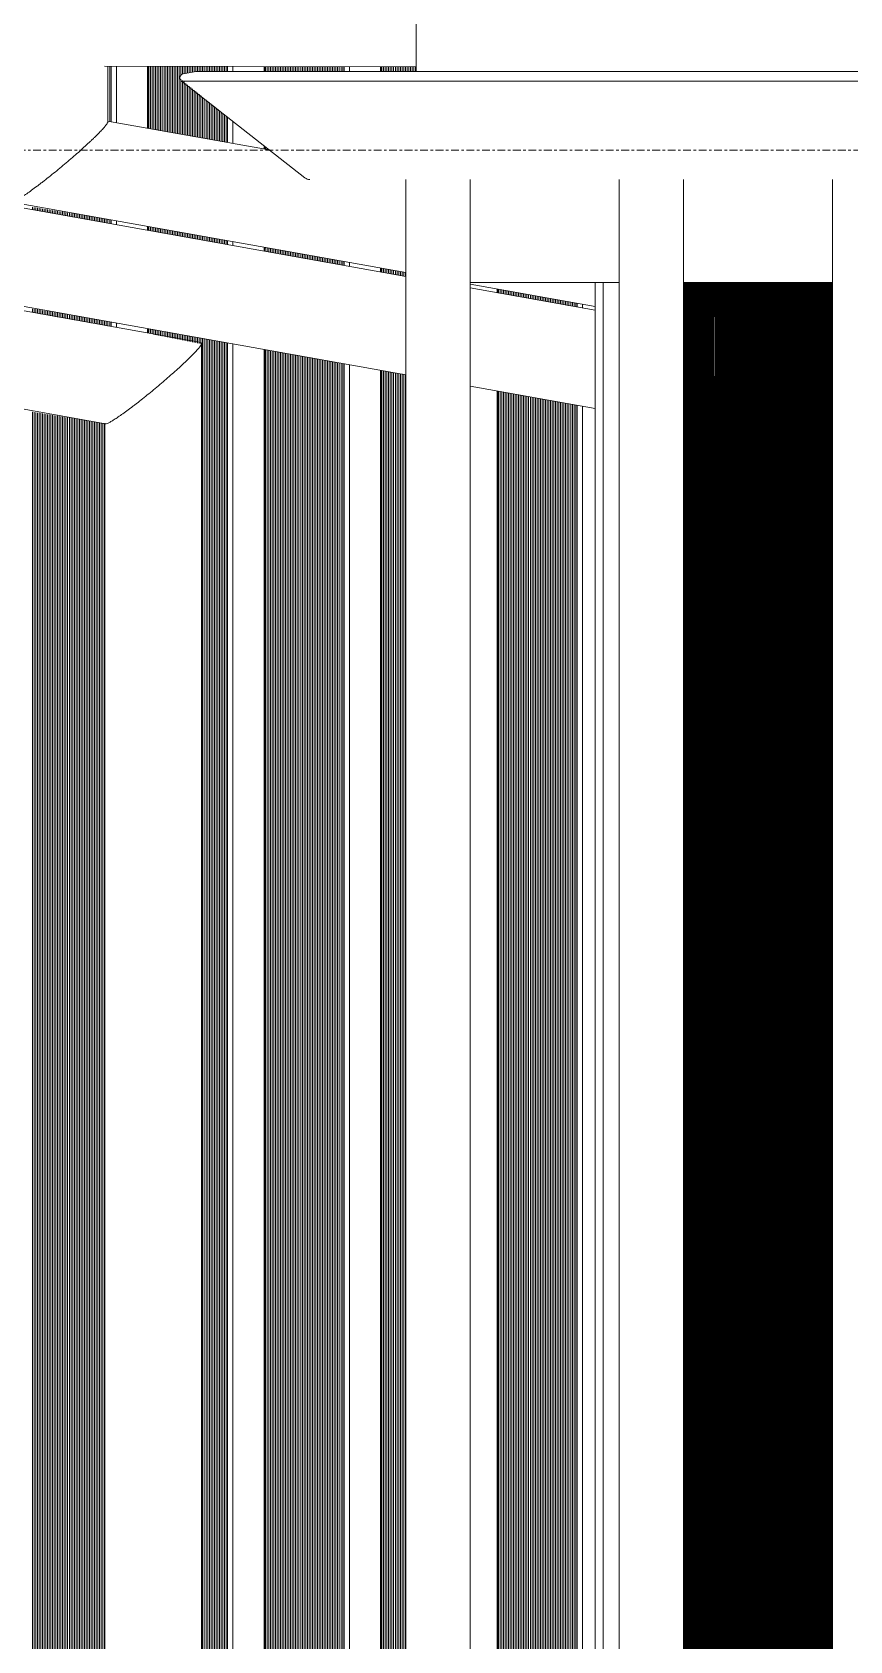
# Model space of a CAD drawing. Header units: millimetres. Extents: x 4237772 to 4686020, y -673 to 29459.
# Drawn here: x 4304450 to 4305718, y 12888 to 15383 of the extents above; entities that cross this region are included whole.
import ezdxf

# ---------------------------------------------------------------- set-up
doc = ezdxf.new("R2010")
doc.units = ezdxf.units.MM
doc.linetypes.add('AEC_Center', pattern=[24, 12, -4, 4, -4])
for name, color, linetype, lineweight in [('A-FLOR-LEVL', 51, 'Continuous', 5), ('A-GENM', 13, 'Continuous', 5), ('A-GLAZ-CURT', 52, 'Continuous', 5), ('A-GLAZ-CWMG', 51, 'Continuous', 5), ('A-ROOF', 132, 'Continuous', 5), ('P-SANR-FIXT', 6, 'Continuous', 5)]:
    doc.layers.add(name, color=color, linetype=linetype, lineweight=lineweight)

# ---------------------------------------------------------------- blocks, each defined once
blk = doc.blocks.new('Downpipe - Tee Spreader - Downpipe - Tee Spreader-1473809-SECTION - GRIDS C4-C5')
at = {"layer": 'P-SANR-FIXT'}
for p, q in [((4305029.6, 15154.8), (4305029.6, 11361.8)), ((4305129.6, 11326.6), (4305129.6, 15154.8))]:
    blk.add_line(p, q, dxfattribs=at)
blk = doc.blocks.new('Downpipe - Tee Spreader - Downpipe - Tee Spreader-V13-SECTION - GRIDS C4-C5')
at = {"layer": 'P-SANR-FIXT'}
for p, q in [((4305360.3, 15154.8), (4305360.3, 11361.8)), ((4305460.3, 11326.6), (4305460.3, 15154.8))]:
    blk.add_line(p, q, dxfattribs=at)
blk = doc.blocks.new('Downpipe - Tee Spreader - Downpipe - Tee Spreader-V14-SECTION - GRIDS C4-C5')
at = {"layer": 'P-SANR-FIXT'}
blk.add_line((4305691.1, 15154.8), (4305691.1, 11361.8), dxfattribs=at)
blk = doc.blocks.new('Downpipe - L Spreader - Default-V18-SECTION - GRIDS C4-C5')
at = {"layer": 'P-SANR-FIXT'}
for p, q in [((4304417.6, 15441.2), (4304417.6, 15120.4)), ((4304567.6, 15244.4), (4304567.6, 15330.6)), ((4304817.9, 15200.4), (4304566.9, 15245.3)), ((4304418.4, 15119.5), (4305029.8, 15010.1)), ((4305129.3, 14992.3), (4305323, 14957.7))]:
    blk.add_line(p, q, dxfattribs=at)
for points, knots in [([(4304567.6, 15244.4), (4304567.6, 15244.1), (4304567.2, 15242.5), (4304564.5, 15238.6), (4304559.2, 15232.5), (4304554, 15227), (4304548.9, 15221.9), (4304544.2, 15217.4), (4304539.4, 15212.7), (4304532.7, 15206.6), (4304524.1, 15198.8), (4304515, 15190.6), (4304508.6, 15185.2), (4304505.3, 15182.4)], [0.554049, 0.554049, 0.554049, 0.554049, 0.5833333, 0.6666667, 0.7083333, 0.75, 0.7916667, 0.8125, 0.8333333, 0.875, 0.9166667, 0.9583333, 1, 1, 1, 1]), ([(4304505.3, 15182.4), (4304502, 15179.7), (4304495.5, 15174.2), (4304485.7, 15166.1), (4304476, 15158.3), (4304468.1, 15152.1), (4304462.1, 15147.4), (4304456.2, 15143), (4304449.2, 15137.8), (4304441.6, 15132.4), (4304434.8, 15127.8), (4304429, 15124.1), (4304422.7, 15120.6), (4304417.9, 15118.8), (4304417.3, 15120.2), (4304417.9, 15121.6)], [0, 0, 0, 0, 0.0416667, 0.0833333, 0.125, 0.1666667, 0.1875, 0.2083333, 0.25, 0.2916667, 0.3333333, 0.375, 0.4166667, 0.5, 0.5833333, 0.5833333, 0.5833333, 0.5833333])]:
    blk.add_open_spline(points, degree=3, knots=knots, dxfattribs=at)
blk = doc.blocks.new('Downpipe - L Spreader - Default-V19-SECTION - GRIDS C4-C5')
at = {"layer": 'P-SANR-FIXT'}
for p, q in [((4303532.4, 15443.5), (4303532.4, 15120.4)), ((4303682.4, 15244.4), (4303682.4, 15332.8)), ((4305029.8, 15004.2), (4303681.7, 15245.3)), ((4303533.2, 15119.5), (4305029.8, 14851.8)), ((4305323, 14951.7), (4305129.3, 14986.3)), ((4305129.3, 14834), (4305323, 14799.3))]:
    blk.add_line(p, q, dxfattribs=at)
for points, knots in [([(4303682.4, 15244.4), (4303682.4, 15244.1), (4303682, 15242.5), (4303679.3, 15238.6), (4303674, 15232.5), (4303668.8, 15227), (4303663.7, 15221.9), (4303659.1, 15217.4), (4303654.2, 15212.7), (4303647.5, 15206.6), (4303638.9, 15198.8), (4303629.8, 15190.6), (4303623.4, 15185.2), (4303620.1, 15182.4)], [0.554049, 0.554049, 0.554049, 0.554049, 0.5833333, 0.6666667, 0.7083333, 0.75, 0.7916667, 0.8125, 0.8333333, 0.875, 0.9166667, 0.9583333, 1, 1, 1, 1]), ([(4303620.1, 15182.4), (4303616.8, 15179.7), (4303610.3, 15174.2), (4303600.6, 15166.1), (4303590.8, 15158.3), (4303582.9, 15152.1), (4303576.9, 15147.4), (4303571, 15143), (4303564, 15137.8), (4303556.4, 15132.4), (4303549.6, 15127.8), (4303543.8, 15124.1), (4303537.6, 15120.6), (4303532.7, 15118.8), (4303532.2, 15120.2), (4303532.8, 15121.6)], [0, 0, 0, 0, 0.0416667, 0.0833333, 0.125, 0.1666667, 0.1875, 0.2083333, 0.25, 0.2916667, 0.3333333, 0.375, 0.4166667, 0.5, 0.5833333, 0.5833333, 0.5833333, 0.5833333])]:
    blk.add_open_spline(points, degree=3, knots=knots, dxfattribs=at)
blk = doc.blocks.new('Downpipe - L Spreader - Default-V20-SECTION - GRIDS C4-C5')
at = {"layer": 'P-SANR-FIXT'}
for p, q in [((4304712.3, 14901.5), (4302790.3, 15245.3)), ((4302641.8, 15119.5), (4304563.8, 14775.7)), ((4304713, 11582.4), (4304713, 14900.6)), ((4304563, 14776.6), (4304563, 11582.4))]:
    blk.add_line(p, q, dxfattribs=at)
for points, knots in [([(4304711.9, 14901.5), (4304713, 14901.5), (4304713.6, 14900.1), (4304709.9, 14894.8), (4304704.6, 14888.6), (4304699.4, 14883.2), (4304694.3, 14878), (4304689.7, 14873.5), (4304684.8, 14868.9), (4304678.1, 14862.7), (4304669.5, 14854.9), (4304660.3, 14846.9), (4304653.9, 14841.4), (4304650.7, 14838.6)], [0.5, 0.5, 0.5, 0.5, 0.5833333, 0.6666667, 0.7083333, 0.75, 0.7916667, 0.8125, 0.8333333, 0.875, 0.9166667, 0.9583333, 1, 1, 1, 1]), ([(4304650.7, 14838.6), (4304647.5, 14835.8), (4304640.9, 14830.2), (4304631.1, 14822.3), (4304621.4, 14814.4), (4304613.5, 14808.2), (4304607.5, 14803.6), (4304601.6, 14799.1), (4304594.6, 14794), (4304586.9, 14788.5), (4304580.2, 14783.9), (4304574.4, 14780.3), (4304568.1, 14776.7), (4304565, 14775.6), (4304563.9, 14775.7), (4304563.8, 14775.7)], [0, 0, 0, 0, 0.0416667, 0.0833333, 0.125, 0.1666667, 0.1875, 0.2083333, 0.25, 0.2916667, 0.3333333, 0.375, 0.4166667, 0.5, 0.509474, 0.509474, 0.509474, 0.509474])]:
    blk.add_open_spline(points, degree=3, knots=knots, dxfattribs=at)
blk = doc.blocks.new('MulticellPanel_Polycarbonate_Danpal_1040w - Blue-V26-SECTION - GRIDS C4-C5')
at = {"layer": 'A-GENM'}
h = blk.add_hatch(dxfattribs=at)
h.set_pattern_fill('FP_16', color=256, style=0, pattern_type=2)
h.set_pattern_definition([(90, (4305261.809, 13427.169), (-2.606, 2e-16), [])])
h.paths.add_polyline_path([(4305295.2, 11730.5), (4305295.2, 14804.3), (4305173, 14826.2), (4305173, 11730.5), (4305246.4, 11730.5)])
h.paths.add_polyline_path([(4305295.2, 14956.6), (4305295.2, 14962.7), (4305173, 14984.5), (4305173, 14978.5), (4305246.4, 14965.4)])
blk = doc.blocks.new('MulticellPanel_Polycarbonate_Danpal_1040w - Blue-V27-SECTION - GRIDS C4-C5')
at = {"layer": 'A-GENM'}
h = blk.add_hatch(dxfattribs=at)
h.set_pattern_fill('FP_17', color=256, style=0, pattern_type=2)
h.set_pattern_definition([(90, (4305081.125, 13427.169), (-2.606, 2e-16), [])])
h.paths.add_polyline_path([(4305029.8, 11730.5), (4305029.8, 14851.8), (4304992.3, 14858.5), (4304992.3, 11730.5), (4304998.9, 11730.5)])
h.paths.add_polyline_path([(4305029.8, 15004.1), (4305029.8, 15010.2), (4304992.3, 15016.9), (4304992.3, 15010.8), (4304998.9, 15009.6)])
blk = doc.blocks.new('MulticellPanel_Polycarbonate_Danpal_1040w - Blue-V28-SECTION - GRIDS C4-C5')
at = {"layer": 'A-GENM'}
h = blk.add_hatch(dxfattribs=at)
h.set_pattern_fill('FP_18', color=256, style=0, pattern_type=2)
h.set_pattern_definition([(90, (4304900.441, 13427.169), (-2.606, 2e-16), [])])
h.paths.add_polyline_path([(4304875.2, 11730.5), (4304933.9, 11730.5), (4304933.9, 14869), (4304811.6, 14890.8), (4304811.6, 11730.5)])
h.paths.add_polyline_path([(4304933.9, 15021.3), (4304933.9, 15027.3), (4304811.6, 15049.2), (4304813.3, 15042.8), (4304875.2, 15031.8)])
blk = doc.blocks.new('MulticellPanel_Polycarbonate_Danpal_1040w - Blue-V29-SECTION - GRIDS C4-C5')
at = {"layer": 'A-GENM'}
h = blk.add_hatch(dxfattribs=at)
h.set_pattern_fill('FP_19', color=256, style=0, pattern_type=2)
h.set_pattern_definition([(90, (4304719.758, 13427.169), (-2.606, 2e-16), [])])
h.paths.add_polyline_path([(4304751.5, 11730.5), (4304753.2, 11730.5), (4304751.5, 14901.6), (4304631, 14923.2), (4304631.1, 14916), (4304712.7, 14899.4), (4304712.7, 11730.5)])
h.paths.add_polyline_path([(4304753.2, 15053.6), (4304751.5, 15060), (4304631, 15081.5), (4304631, 15075.5), (4304751.5, 15053.9)])
blk = doc.blocks.new('MulticellPanel_Polycarbonate_Danpal_1040w - Premium Purple-V30-SECTION - GRIDS C4-C5')
at = {"layer": 'A-GENM'}
h = blk.add_hatch(dxfattribs=at)
h.set_pattern_fill('FP_20', color=256, style=0, pattern_type=2)
h.set_pattern_definition([(90, (4304539.074, 13427.169), (-2.606, 2e-16), [])])
h.paths.add_polyline_path([(4304563.3, 11730.5), (4304563.3, 14775.8), (4304450.3, 14794.1), (4304450.3, 11730.5), (4304504, 11730.5)])
h.paths.add_polyline_path([(4304572.5, 14926.5), (4304572.5, 14933.6), (4304450.3, 14954.1), (4304450.3, 14948.3), (4304569.9, 14926.9)])
h.paths.add_polyline_path([(4304572.5, 15085.9), (4304572.5, 15092), (4304450.3, 15111.8), (4304450.3, 15107.8), (4304565.9, 15087.1)])
blk = doc.blocks.new('Rectangular Mullion - Mullion_FramedFacade_Danpal_DPAEC50-2881307-SECTION - GRIDS C4-C5')
at = {"layer": 'A-GLAZ-CWMG'}
for p, q in [((4305295.2, 14956.6), (4305295.2, 14962.7)), ((4305303.7, 14961.2), (4305303.7, 14955.1)), ((4305295.2, 11730.5), (4305295.2, 14804.6)), ((4305303.7, 14803.1), (4305303.7, 11730.5))]:
    blk.add_line(p, q, dxfattribs=at)
blk = doc.blocks.new('Rectangular Mullion - Mullion_FramedFacade_Danpal_DPAEC50-V65-SECTION - GRIDS C4-C5')
at = {"layer": 'A-GLAZ-CWMG'}
for p, q in [((4305171.3, 14984.9), (4305171.3, 14978.8)), ((4305172.1, 14978.7), (4305172.1, 14984.7)), ((4305172.2, 14984.7), (4305172.2, 14978.6)), ((4305172.8, 14978.5), (4305172.8, 14984.6)), ((4305171.3, 14826.5), (4305171.3, 11730.5)), ((4305172.1, 11730.5), (4305172.1, 14826.4)), ((4305172.2, 14826.3), (4305172.2, 11730.5)), ((4305172.8, 11730.5), (4305172.8, 14826.2))]:
    blk.add_line(p, q, dxfattribs=at)
blk = doc.blocks.new('Rectangular Mullion - Mullion_FramedFacade_Danpal_DPAEC50-V66-SECTION - GRIDS C4-C5')
at = {"layer": 'A-GLAZ-CWMG'}
for p, q in [((4304933.9, 15021.3), (4304933.9, 15027.3)), ((4304942.3, 15025.8), (4304942.3, 15019.8)), ((4304990.6, 15017.2), (4304990.6, 15011.1)), ((4304991.4, 15011), (4304991.4, 15017)), ((4304991.5, 15017), (4304991.5, 15011)), ((4304992.2, 15010.9), (4304992.2, 15016.9)), ((4304933.9, 11730.5), (4304933.9, 14869)), ((4304942.3, 14867.5), (4304942.3, 11730.5)), ((4304990.6, 14858.8), (4304990.6, 11730.5)), ((4304991.4, 11730.5), (4304991.4, 14858.7)), ((4304991.5, 14858.7), (4304991.5, 11730.5)), ((4304992.2, 11730.5), (4304992.2, 14858.5))]:
    blk.add_line(p, q, dxfattribs=at)
blk = doc.blocks.new('Rectangular Mullion - Mullion_FramedFacade_Danpal_DPAEC50-V67-SECTION - GRIDS C4-C5')
at = {"layer": 'A-GLAZ-CWMG'}
for p, q in [((4304753.2, 15053.6), (4304753.2, 15059.7)), ((4304761.6, 15058.1), (4304761.6, 15052.1)), ((4304809.9, 15049.5), (4304809.9, 15043.5)), ((4304810.7, 15043.3), (4304810.7, 15049.4)), ((4304810.8, 15049.3), (4304810.8, 15043.3)), ((4304811.5, 15043.2), (4304811.5, 15049.2)), ((4304753.2, 11730.5), (4304753.2, 14901.3)), ((4304761.6, 14899.8), (4304761.6, 11730.5)), ((4304809.9, 14891.1), (4304809.9, 11730.5)), ((4304810.7, 11730.5), (4304810.7, 14891)), ((4304810.8, 14891), (4304810.8, 11730.5)), ((4304811.5, 11730.5), (4304811.5, 14890.9))]:
    blk.add_line(p, q, dxfattribs=at)
blk = doc.blocks.new('Rectangular Mullion - Mullion_FramedFacade_Danpal_DPAEC50-V68-SECTION - GRIDS C4-C5')
at = {"layer": 'A-GLAZ-CWMG'}
for p, q in [((4304572.5, 15085.9), (4304572.5, 15092)), ((4304581, 15090.5), (4304581, 15084.4)), ((4304629.2, 15081.8), (4304629.2, 15075.8)), ((4304630, 15075.6), (4304630, 15081.7)), ((4304630.1, 15081.7), (4304630.1, 15075.6)), ((4304630.8, 15075.5), (4304630.8, 15081.5)), ((4304572.5, 14926.5), (4304572.5, 14933.6)), ((4304581, 14932.1), (4304581, 14925)), ((4304629.2, 14923.5), (4304629.2, 14916.3)), ((4304630, 14916.2), (4304630, 14923.3)), ((4304630.1, 14923.3), (4304630.1, 14916.2)), ((4304630.8, 14916), (4304630.8, 14923.2))]:
    blk.add_line(p, q, dxfattribs=at)
blk = doc.blocks.new('Rectangular Mullion - Frame_Framed Facade_Danpal_DPANMF BT1-2879759-SECTION - GRIDS C4-C5')
at = {"layer": 'A-GLAZ-CWMG'}
for p, q in [((4305323, 11355), (4305323, 14994.7)), ((4305335.8, 11357.4), (4305335.8, 14994.7))]:
    blk.add_line(p, q, dxfattribs=at)
blk = doc.blocks.new('FP_119-SECTION - GRIDS C4-C5')
at = {"layer": 'A-GENM'}
blk.add_line((4305688.9, 14994.7), (4305688.9, 14848.8), dxfattribs=at)
blk = doc.blocks.new('MulticellPanel_Polycarbonate_Danpal_1040w - Grey-V118-SECTION - GRIDS C4-C5')
at = {"layer": 'A-GENM'}
h = blk.add_hatch(dxfattribs=at)
h.set_pattern_fill('FP_67', color=256, style=0, pattern_type=2)
h.set_pattern_definition([(90, (4305733.887, 15017.768), (1.306, -8e-17), [])])
h.paths.add_polyline_path([(4305691.2, 14848.8), (4305691.2, 14994.7), (4305688.9, 14994.7), (4305688.9, 14848.8)])
blk.add_line((4305691.2, 14848.8), (4305688.9, 14848.8), dxfattribs=at)
blk.add_blockref('FP_119-SECTION - GRIDS C4-C5', (0, 0), dxfattribs=at)
blk = doc.blocks.new('FP_121-SECTION - GRIDS C4-C5')
at = {"layer": 'A-GENM'}
blk.add_line((4305598.4, 14994.7), (4305598.4, 14848.8), dxfattribs=at)
blk = doc.blocks.new('MulticellPanel_Polycarbonate_Danpal_1040w - Grey-V120-SECTION - GRIDS C4-C5')
at = {"layer": 'A-GENM'}
h = blk.add_hatch(dxfattribs=at)
h.set_pattern_fill('FP_68', color=256, style=0, pattern_type=2)
h.set_pattern_definition([(90, (4305643.369, 15017.768), (1.306, -8e-17), [])])
h.paths.add_polyline_path([(4305648.6, 14848.8), (4305688.4, 14848.8), (4305688.4, 14994.7), (4305598.4, 14994.7), (4305598.4, 14848.8), (4305627.5, 14848.8)])
for q in [(4305598.4, 14848.8), (4305688.9, 14848.8)]:
    blk.add_line((4305688.4, 14848.8), q, dxfattribs=at)
blk.add_blockref('FP_121-SECTION - GRIDS C4-C5', (0, 0), dxfattribs=at)
blk = doc.blocks.new('FP_123-SECTION - GRIDS C4-C5')
at = {"layer": 'A-GENM'}
blk.add_line((4305507.8, 14994.7), (4305507.8, 14848.8), dxfattribs=at)
blk = doc.blocks.new('MulticellPanel_Polycarbonate_Danpal_1040w - Grey-V122-SECTION - GRIDS C4-C5')
at = {"layer": 'A-GENM'}
h = blk.add_hatch(dxfattribs=at)
h.set_pattern_fill('FP_69', color=256, style=0, pattern_type=2)
h.set_pattern_definition([(90, (4305552.852, 15017.768), (1.306, -8e-17), [])])
h.paths.add_polyline_path([(4305597.8, 14848.8), (4305597.8, 14994.7), (4305507.9, 14994.7), (4305509.4, 14848.8), (4305586.7, 14848.8)])
for q in [(4305507.9, 14848.8), (4305598.4, 14848.8)]:
    blk.add_line((4305597.8, 14848.8), q, dxfattribs=at)
blk.add_blockref('FP_123-SECTION - GRIDS C4-C5', (0, 0), dxfattribs=at)
blk = doc.blocks.new('MulticellPanel_Polycarbonate_Danpal_1040w - Grey-V124-SECTION - GRIDS C4-C5')
at = {"layer": 'A-GENM'}
h = blk.add_hatch(dxfattribs=at)
h.set_pattern_fill('FP_70', color=256, style=0, pattern_type=2)
h.set_pattern_definition([(90, (4305462.334, 15017.768), (1.306, -8e-17), [])])
h.paths.add_polyline_path([(4305493.9, 14848.8), (4305507.3, 14848.8), (4305507.3, 14994.7), (4305460.1, 14994.7), (4305460.1, 14848.8), (4305463, 14848.8)])
for q in [(4305460.1, 14848.8), (4305507.9, 14848.8)]:
    blk.add_line((4305507.3, 14848.8), q, dxfattribs=at)
blk = doc.blocks.new('FP_163-SECTION - GRIDS C4-C5')
at = {"layer": 'A-GENM'}
blk.add_line((4305688.9, 14848.8), (4305688.9, 11407.7), dxfattribs=at)
blk = doc.blocks.new('MulticellPanel_Polycarbonate_Danpal_1040w - Premium Dark Opal-V162-SECTION - GRIDS C4-C5')
at = {"layer": 'A-GENM'}
h = blk.add_hatch(dxfattribs=at)
h.set_pattern_fill('FP_95', color=256, style=0, pattern_type=2)
h.set_pattern_definition([(90, (4305733.887, 13105.475), (1.306, -8e-17), [])])
h.paths.add_polyline_path([(4305688.9, 11407.7), (4305691.2, 11407.7), (4305691.2, 14848.8), (4305688.9, 14848.8), (4305688.9, 11456.5)])
blk.add_line((4305688.9, 14848.8), (4305691.2, 14848.8), dxfattribs=at)
blk.add_blockref('FP_163-SECTION - GRIDS C4-C5', (0, 0), dxfattribs=at)
blk = doc.blocks.new('FP_165-SECTION - GRIDS C4-C5')
at = {"layer": 'A-GENM'}
blk.add_line((4305598.4, 14848.8), (4305598.4, 11407.7), dxfattribs=at)
blk = doc.blocks.new('MulticellPanel_Polycarbonate_Danpal_1040w - Opal-V164-SECTION - GRIDS C4-C5')
at = {"layer": 'A-GENM'}
h = blk.add_hatch(dxfattribs=at)
h.set_pattern_fill('FP_96', color=256, style=0, pattern_type=2)
h.set_pattern_definition([(90, (4305643.369, 13105.475), (1.306, -8e-17), [])])
h.paths.add_polyline_path([(4305598.4, 11407.7), (4305688.4, 11407.7), (4305688.4, 14848.8), (4305598.4, 14848.8), (4305598.4, 11456.5)])
for p in [(4305598.4, 14848.8), (4305688.9, 14848.8)]:
    blk.add_line(p, (4305688.4, 14848.8), dxfattribs=at)
blk.add_blockref('FP_165-SECTION - GRIDS C4-C5', (0, 0), dxfattribs=at)
blk = doc.blocks.new('MulticellPanel_Polycarbonate_Danpal_1040w - Opal-V166-SECTION - GRIDS C4-C5')
at = {"layer": 'A-GENM'}
h = blk.add_hatch(dxfattribs=at)
h.set_pattern_fill('FP_97', color=256, style=0, pattern_type=2)
h.set_pattern_definition([(90, (4305462.334, 13105.475), (1.306, -8e-17), [])])
h.paths.add_polyline_path([(4305507.3, 11407.7), (4305507.3, 14848.8), (4305460.1, 14848.8), (4305460.1, 11407.7), (4305497.2, 11407.7)])
for p in [(4305460.1, 14848.8), (4305507.9, 14848.8)]:
    blk.add_line(p, (4305507.3, 14848.8), dxfattribs=at)
blk = doc.blocks.new('Gutter 01 - Gutter 01-2642328-SECTION - GRIDS C4-C5')
at = {"layer": 'A-GENM'}
for p, q in [((4304684.5, 15318.7), (4304704.6, 15322.3)), ((4306543.3, 15322.3), (4304704.6, 15322.3)), ((4306543.3, 15322.3), (4306523.2, 15318.7)), ((4306545.1, 15320.6), (4306543.3, 15322.3)), ((4304873.2, 15157.1), (4304681.8, 15307.1)), ((4306520.6, 15307.1), (4304681.8, 15307.1)), ((4306521.8, 15308.7), (4306519.1, 15308.7)), ((4306520.6, 15307.1), (4306711.9, 15157.1)), ((4306713.2, 15158.7), (4306521.8, 15308.7)), ((4306523.5, 15316.7), (4306545.1, 15320.6)), ((4306885.9, 15156.5), (4306719.4, 15156.5)), ((4306719.4, 15154.5), (4306885.9, 15154.5))]:
    blk.add_line(p, q, dxfattribs=at)
for centre, major_axis, start_param, end_param in [((4304685.6, 15312.3), (0, 6.46), 0.175004, 2.52099), ((4306524.3, 15312.4), (0, 6.46), 0.175004, 2.52099), ((4306524.3, 15312.4), (0, 4.46), 0.175004, 2.529612), ((4304880.7, 15166.7), (0, 12.2), 2.478641, 3.141574), ((4306719.4, 15166.7), (0, 12.2), 2.478641, 3.141574), ((4306719.4, 15166.7), (0, 10.2), 2.478641, 3.141574)]:
    blk.add_ellipse(centre, major_axis=major_axis, ratio=0.996205, start_param=start_param, end_param=end_param, dxfattribs=at)
blk = doc.blocks.new('MulticellPanel_Polycarbonate_Danpal_1040w - Grey-V226-SECTION - GRIDS C4-C5')
at = {"layer": 'A-GENM'}
h = blk.add_hatch(dxfattribs=at)
h.set_pattern_fill('FP_152', color=256, style=0, pattern_type=2)
h.set_pattern_definition([(90, (4305081.125, 15342.113), (-2.606, 2e-16), [])])
h.paths.add_polyline_path([(4304992.3, 15322.3), (4305045.7, 15322.3), (4305045.7, 15329.4), (4304992.3, 15329.6), (4304992.3, 15322.3)])
blk = doc.blocks.new('MulticellPanel_Polycarbonate_Danpal_1040w - Grey-V227-SECTION - GRIDS C4-C5')
at = {"layer": 'A-GENM'}
h = blk.add_hatch(dxfattribs=at)
h.set_pattern_fill('FP_153', color=256, style=0, pattern_type=2)
h.set_pattern_definition([(90, (4304900.441, 15342.113), (-2.606, 2e-16), [])])
h.paths.add_polyline_path([(4304818, 15200.4), (4304811.6, 15205.3), (4304811.6, 15201.5)])
h.paths.add_polyline_path([(4304811.6, 15322.3), (4304933.9, 15322.3), (4304933.9, 15329.7), (4304811.6, 15330), (4304811.6, 15322.3)])
blk = doc.blocks.new('MulticellPanel_Polycarbonate_Danpal_1040w - Grey-V228-SECTION - GRIDS C4-C5')
at = {"layer": 'A-GENM'}
h = blk.add_hatch(dxfattribs=at)
h.set_pattern_fill('FP_154', color=256, style=0, pattern_type=2)
h.set_pattern_definition([(90, (4304719.758, 15342.113), (-2.606, 2e-16), [])])
h.paths.add_polyline_path([(4304753.2, 15212), (4304751.5, 15252.5), (4304679.2, 15311.3), (4304680.4, 15316.1), (4304684.7, 15318.7), (4304704.6, 15322.3), (4304753.2, 15322.3), (4304751.5, 15330.2), (4304631, 15330.5), (4304631, 15233.8), (4304751.5, 15212.3)])
blk = doc.blocks.new('MulticellPanel_Polycarbonate_Danpal_1040w - Grey-V229-SECTION - GRIDS C4-C5')
at = {"layer": 'A-GENM'}
h = blk.add_hatch(dxfattribs=at)
h.set_pattern_fill('FP_155', color=256, style=0, pattern_type=2)
h.set_pattern_definition([(90, (4304539.074, 15342.113), (-2.606, 2e-16), [])])
h.paths.add_polyline_path([(4304572.5, 15244.3), (4304572.5, 15330.6), (4304567.3, 15330.6), (4304568.5, 15245)])
blk = doc.blocks.new('Rectangular Mullion - Mullion_FramedFacade_Danpal_DPAEC50-2881308-SECTION - GRIDS C4-C5')
at = {"layer": 'A-GLAZ-CWMG'}
for p, q in [((4304933.9, 15322.3), (4304933.9, 15329.7)), ((4304942.3, 15329.7), (4304942.3, 15322.3)), ((4304990.6, 15329.6), (4304990.6, 15322.3)), ((4304991.4, 15322.3), (4304991.4, 15329.6)), ((4304991.5, 15329.6), (4304991.5, 15322.3)), ((4304992.2, 15322.3), (4304992.2, 15329.6))]:
    blk.add_line(p, q, dxfattribs=at)
blk = doc.blocks.new('Rectangular Mullion - Mullion_FramedFacade_Danpal_DPAEC50-V250-SECTION - GRIDS C4-C5')
at = {"layer": 'A-GLAZ-CWMG'}
for p, q in [((4304753.2, 15322.3), (4304753.2, 15330.2)), ((4304761.6, 15330.1), (4304761.6, 15322.3)), ((4304809.9, 15330), (4304809.9, 15322.3)), ((4304810.7, 15322.3), (4304810.7, 15330)), ((4304810.8, 15330), (4304810.8, 15322.3)), ((4304811.5, 15322.3), (4304811.5, 15330)), ((4304753.2, 15211.8), (4304753.2, 15251.1)), ((4304761.6, 15244.5), (4304761.6, 15210.3)), ((4304809.9, 15206.7), (4304809.9, 15201.6)), ((4304810.7, 15201.4), (4304810.7, 15206.1)), ((4304810.8, 15206), (4304810.8, 15201.4)), ((4304811.5, 15201.3), (4304811.5, 15205.5))]:
    blk.add_line(p, q, dxfattribs=at)
blk = doc.blocks.new('Rectangular Mullion - Mullion_FramedFacade_Danpal_DPAEC50-V251-SECTION - GRIDS C4-C5')
at = {"layer": 'A-GLAZ-CWMG'}
for p, q in [((4304572.5, 15244.3), (4304572.5, 15330.6)), ((4304581, 15330.6), (4304581, 15242.8)), ((4304629.2, 15330.5), (4304629.2, 15234.1)), ((4304630, 15233.9), (4304630, 15330.5)), ((4304630.1, 15330.5), (4304630.1, 15233.9)), ((4304630.8, 15233.8), (4304630.8, 15330.5))]:
    blk.add_line(p, q, dxfattribs=at)

msp = doc.modelspace()

# ---------------------------------------------------------------- linework, layer by layer
at = {"layer": 'A-FLOR-LEVL', "linetype": 'AEC_Center'}
msp.add_line((4238571.8, 15200), (4377820.1, 15200), dxfattribs=at)
at = {"layer": 'A-ROOF'}
for p, q in [((4305045.7, 15322.3), (4305045.7, 15406.2)), ((4305045.7, 15329.4), (4304562.1, 15330.6)), ((4305360.5, 14994.7), (4305129.3, 14994.7)), ((4305691.2, 14994.7), (4305460.1, 14994.7))]:
    msp.add_line(p, q, dxfattribs=at)

# ---------------------------------------------------------------- block references
at = {"layer": 'A-GENM'}
msp.add_blockref('Gutter 01 - Gutter 01-2642328-SECTION - GRIDS C4-C5', (0, 0), dxfattribs=at)
at = {"layer": 'A-GLAZ-CURT'}
for name, p in [('MulticellPanel_Polycarbonate_Danpal_1040w - Grey-V229-SECTION - GRIDS C4-C5', (0, 0)), ('MulticellPanel_Polycarbonate_Danpal_1040w - Grey-V228-SECTION - GRIDS C4-C5', (0, 0)), ('MulticellPanel_Polycarbonate_Danpal_1040w - Grey-V227-SECTION - GRIDS C4-C5', (0, 0)), ('MulticellPanel_Polycarbonate_Danpal_1040w - Grey-V226-SECTION - GRIDS C4-C5', (0, 0)), ('MulticellPanel_Polycarbonate_Danpal_1040w - Premium Purple-V30-SECTION - GRIDS C4-C5', (0, 0)), ('MulticellPanel_Polycarbonate_Danpal_1040w - Blue-V29-SECTION - GRIDS C4-C5', (0, 0)), ('MulticellPanel_Polycarbonate_Danpal_1040w - Blue-V28-SECTION - GRIDS C4-C5', (0, 0)), ('MulticellPanel_Polycarbonate_Danpal_1040w - Blue-V27-SECTION - GRIDS C4-C5', (0, 0)), ('MulticellPanel_Polycarbonate_Danpal_1040w - Blue-V26-SECTION - GRIDS C4-C5', (0, 0)), ('MulticellPanel_Polycarbonate_Danpal_1040w - Grey-V124-SECTION - GRIDS C4-C5', (0, 0)), ('MulticellPanel_Polycarbonate_Danpal_1040w - Grey-V122-SECTION - GRIDS C4-C5', (0, 0)), ('MulticellPanel_Polycarbonate_Danpal_1040w - Grey-V120-SECTION - GRIDS C4-C5', (0, 0)), ('MulticellPanel_Polycarbonate_Danpal_1040w - Grey-V118-SECTION - GRIDS C4-C5', (0, 0)), ('MulticellPanel_Polycarbonate_Danpal_1040w - Opal-V166-SECTION - GRIDS C4-C5', (0, 0)), ('MulticellPanel_Polycarbonate_Danpal_1040w - Opal-V164-SECTION - GRIDS C4-C5', (-90.5, 0)), ('MulticellPanel_Polycarbonate_Danpal_1040w - Opal-V164-SECTION - GRIDS C4-C5', (0, 0)), ('MulticellPanel_Polycarbonate_Danpal_1040w - Premium Dark Opal-V162-SECTION - GRIDS C4-C5', (0, 0))]:
    msp.add_blockref(name, p, dxfattribs=at)
at = {"layer": 'A-GLAZ-CWMG'}
for name in ['Rectangular Mullion - Mullion_FramedFacade_Danpal_DPAEC50-V251-SECTION - GRIDS C4-C5', 'Rectangular Mullion - Mullion_FramedFacade_Danpal_DPAEC50-V250-SECTION - GRIDS C4-C5', 'Rectangular Mullion - Mullion_FramedFacade_Danpal_DPAEC50-2881308-SECTION - GRIDS C4-C5', 'Rectangular Mullion - Mullion_FramedFacade_Danpal_DPAEC50-V68-SECTION - GRIDS C4-C5', 'Rectangular Mullion - Mullion_FramedFacade_Danpal_DPAEC50-V67-SECTION - GRIDS C4-C5', 'Rectangular Mullion - Mullion_FramedFacade_Danpal_DPAEC50-V66-SECTION - GRIDS C4-C5', 'Rectangular Mullion - Mullion_FramedFacade_Danpal_DPAEC50-V65-SECTION - GRIDS C4-C5', 'Rectangular Mullion - Frame_Framed Facade_Danpal_DPANMF BT1-2879759-SECTION - GRIDS C4-C5', 'Rectangular Mullion - Mullion_FramedFacade_Danpal_DPAEC50-2881307-SECTION - GRIDS C4-C5']:
    msp.add_blockref(name, (0, 0), dxfattribs=at)
at = {"layer": 'P-SANR-FIXT'}
for name in ['Downpipe - L Spreader - Default-V20-SECTION - GRIDS C4-C5', 'Downpipe - L Spreader - Default-V19-SECTION - GRIDS C4-C5', 'Downpipe - L Spreader - Default-V18-SECTION - GRIDS C4-C5', 'Downpipe - Tee Spreader - Downpipe - Tee Spreader-1473809-SECTION - GRIDS C4-C5', 'Downpipe - Tee Spreader - Downpipe - Tee Spreader-V13-SECTION - GRIDS C4-C5', 'Downpipe - Tee Spreader - Downpipe - Tee Spreader-V14-SECTION - GRIDS C4-C5']:
    msp.add_blockref(name, (0, 0), dxfattribs=at)

doc.saveas('drawing.dxf')
